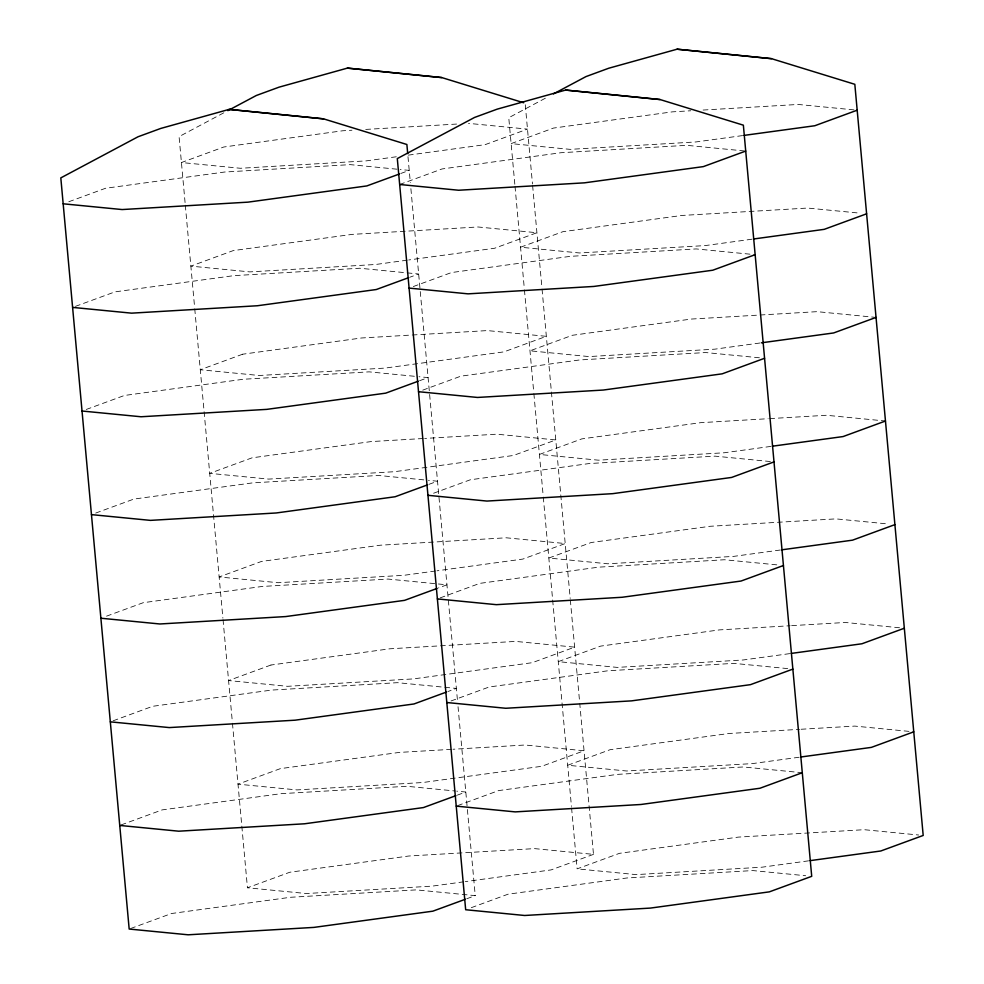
<?xml version="1.0" encoding="UTF-8"?>
<svg xmlns="http://www.w3.org/2000/svg" width="984" height="984" viewBox="0 0 984 984"><rect width="100%" height="100%" fill="white"/><g stroke="black" fill="none" stroke-linecap="round" stroke-linejoin="round"><path stroke-width="0.74" stroke-dasharray="4.92 3.69" d="M223.786 112.816L179.076 136.628L185.177 203.663M545.345 98.228L508.765 117.711L514.866 184.746M68.819 201.732L105.546 188.264L224.463 172.04L350.255 164.635L398.643 169.359M400.759 173.492L409.233 170.392L400.156 169.506M399.664 184.488L442.037 168.953L560.954 152.729L686.734 145.325L744.199 150.933M75.424 306.368L114.98 291.867L233.885 275.643L359.677 268.238L418.655 273.995L410.18 277.107M413.329 286.541L451.471 272.556L570.376 256.332L696.168 248.927L755.146 254.684M86.272 409.455L124.415 395.47L243.319 379.258L369.111 371.854L417.499 376.577M419.614 380.71L428.089 377.598L419.012 376.724M422.751 390.144L460.893 376.159L579.81 359.935L705.589 352.543L763.067 358.139M95.694 513.07L133.836 499.085L252.753 482.861L378.532 475.457L426.933 480.18M429.036 484.312L437.511 481.213L428.446 480.327M433.6 493.23L470.327 479.774L589.231 463.55L715.024 456.146L772.489 461.754M106.543 616.156L143.27 602.688L262.175 586.464L387.967 579.059L446.945 584.816L438.47 587.928M440.205 597.878L479.749 583.377L598.666 567.153L724.458 559.748L778.898 565.062M113.148 720.792L152.692 706.291L271.609 690.079L397.388 682.675L456.379 688.419L447.904 691.531M451.041 700.965L489.183 686.98L608.087 670.756L733.88 663.364L788.319 668.665M121.155 824.924L162.126 809.906L281.03 793.682L406.822 786.278L455.223 791.001M457.326 795.134L465.801 792.034L456.724 791.148M457.646 805.613L498.617 790.595L617.522 774.371L743.314 766.966L800.779 772.575M130.589 928.527L171.548 913.509L290.464 897.285L416.257 889.88L475.235 895.637L458.04 706.709M232.458 723.228L247.439 887.777L289.813 872.242L408.729 856.019L534.509 848.614L593.487 854.37L579.76 703.523M466.76 898.749L475.235 895.637M593.487 854.37L551.114 869.905L465.321 881.615M471.311 907.666L508.039 894.198L626.956 877.974L752.735 870.569L805.675 875.735M571.581 807.913L577.128 868.86L619.502 853.325L738.418 837.101L864.198 829.696L918.65 835.01M396.306 156.776L366.208 160.884L240.416 168.276L181.437 162.532L223.811 146.997L342.727 130.774L351.928 130.232M408.348 155.128L485.112 144.66L527.486 129.125L468.507 123.369M742.551 135.595L695.897 141.954L570.105 149.359L511.127 143.615L553.5 128.068L672.416 111.856L690.817 110.761M407.241 260.17L375.63 264.487L249.838 271.892L190.859 266.135L233.245 250.6L352.149 234.377L477.941 226.972L536.92 232.728L494.546 248.263L408.741 259.973M751.985 239.198L705.319 245.57L579.539 252.974L520.548 247.218L562.934 231.683L681.838 215.459L807.63 208.054L860.557 213.22M759.906 343.01L714.753 349.172L588.961 356.577L529.982 350.821L572.356 335.286L691.272 319.062L817.064 311.657L874.53 317.266M770.841 446.416L724.175 452.775L598.395 460.18L539.417 454.436L581.79 438.889L700.694 422.677L768.196 418.704M435.531 570.991L403.92 575.308L278.128 582.712L219.149 576.956L261.523 561.421L380.439 545.197L506.231 537.793L565.21 543.549L522.824 559.084L437.031 570.794M780.275 550.019L733.609 556.39L607.817 563.795L548.838 558.039L591.224 542.504L710.128 526.28L835.92 518.875L888.847 524.042M789.697 653.634L743.043 659.993L617.251 667.398L558.272 661.642L600.646 646.107L719.562 629.883L790.127 625.738M799.131 757.237L752.465 763.596L626.685 771.001L567.694 765.257L610.08 749.71L728.984 733.486L799.549 729.341M463.808 881.812L432.21 886.129L306.418 893.534L247.439 887.777M808.553 860.84L761.899 867.211L636.107 874.616L577.128 868.86M365.728 129.421L459.307 123.91M703.093 110.048L798.196 104.452L855.674 110.048M423.169 438.52L371.005 441.595L252.101 457.818L209.715 473.353L268.706 479.097L394.486 471.705L513.402 455.481L555.775 439.946L496.797 434.19L424.694 438.433M769.734 418.606L826.486 415.273L885.465 421.017M791.653 625.639L845.342 622.478L899.794 627.792M451.447 749.341L399.295 752.416L280.391 768.627L238.005 784.174L296.983 789.918L422.776 782.526L541.692 766.302L584.066 750.767L525.087 745.011L452.984 749.255M801.087 729.255L854.776 726.094L913.755 731.838M525.272 104.747L532.479 183.971M532.615 185.496L541.913 287.574M542.049 289.099L570.203 598.395M570.339 599.92L579.625 702.01M515.013 186.271L524.3 288.349M524.435 289.874L533.722 391.964M533.869 393.489L543.156 495.567M543.291 497.092L571.446 806.388M407.979 156.677L410.34 182.581M410.894 188.67L457.486 700.608M185.312 205.189L194.611 307.279M194.746 308.804L222.888 618.1M223.036 619.625L232.322 721.702M242.667 354.203L200.293 369.738L259.272 375.494L385.064 368.09L503.968 351.866L546.354 336.331L487.363 330.587L361.583 337.979L242.667 354.203M270.957 665.024L228.583 680.559L287.562 686.315L413.341 678.911L532.258 662.687L574.631 647.152L515.653 641.408L389.861 648.8L270.957 665.024"/><path stroke-width="1.48" d="M227.857 110.651L256.307 95.497L279.025 87.17L347.389 68.117L441.828 77.588L523.673 102.766M553.475 93.898L585.997 76.58L608.715 68.24L677.078 49.2L771.518 58.671L854.825 84.304L923.189 835.453L880.803 850.988L810.066 860.643M399.344 174.02L366.847 185.927L247.943 202.15L122.151 209.555L63.173 203.799M745.712 151.081L703.339 166.616L584.434 182.84L458.642 190.244L399.664 184.488M857.175 110.196L814.801 125.743L744.064 135.386M408.766 277.623L376.282 289.53L257.365 305.753L131.585 313.158L72.607 307.402M755.146 254.684L712.773 270.219L593.856 286.442L468.064 293.847L409.086 288.091M866.609 213.811L824.235 229.346L753.486 239.001M418.2 381.226L385.716 393.145L266.799 409.369L141.007 416.761L82.029 411.017M764.568 358.287L722.194 373.834L603.29 390.045L477.498 397.45L418.52 391.706M876.043 317.414L833.657 332.949L761.407 342.813M427.634 484.841L395.137 496.748L276.233 512.971L150.441 520.376L91.463 514.62M774.002 461.902L731.629 477.437L612.712 493.661L486.932 501.065L427.942 495.309M885.465 421.017L843.091 436.564L772.342 446.207M437.056 588.444L404.572 600.351L285.655 616.574L159.875 623.979L100.885 618.223M783.436 565.505L741.05 581.04L622.146 597.263L496.354 604.668L437.376 598.912M894.899 524.632L852.525 540.167L781.776 549.822M446.49 692.047L413.993 703.966L295.089 720.19L169.297 727.582L110.319 721.838M904.321 628.235L861.947 643.77L791.21 653.425M792.858 669.108L750.484 684.655L631.568 700.866L505.788 708.271L446.81 702.527M455.912 795.662L423.428 807.569L304.511 823.793L178.731 831.197L119.753 825.441M802.292 772.723L759.919 788.258L641.002 804.481L515.21 811.886L456.232 806.13M913.755 731.838L871.381 747.385L800.632 757.028M465.346 899.265L432.849 911.172L313.945 927.395L188.153 934.8L129.175 929.044L60.811 177.895L138.043 136.764L160.761 128.437L229.124 109.384L323.564 118.855L406.872 144.488L407.708 153.627M565.615 90.073L497.252 109.126L474.534 117.453L397.302 158.584L465.666 909.733L524.644 915.489L650.436 908.084L769.34 891.861L811.714 876.326L743.363 125.177L660.055 99.544L565.615 90.073L660.055 99.544M771.518 58.671L677.078 49.2M441.828 77.588L347.389 68.117M323.564 118.855L229.124 109.384"/></g></svg>
